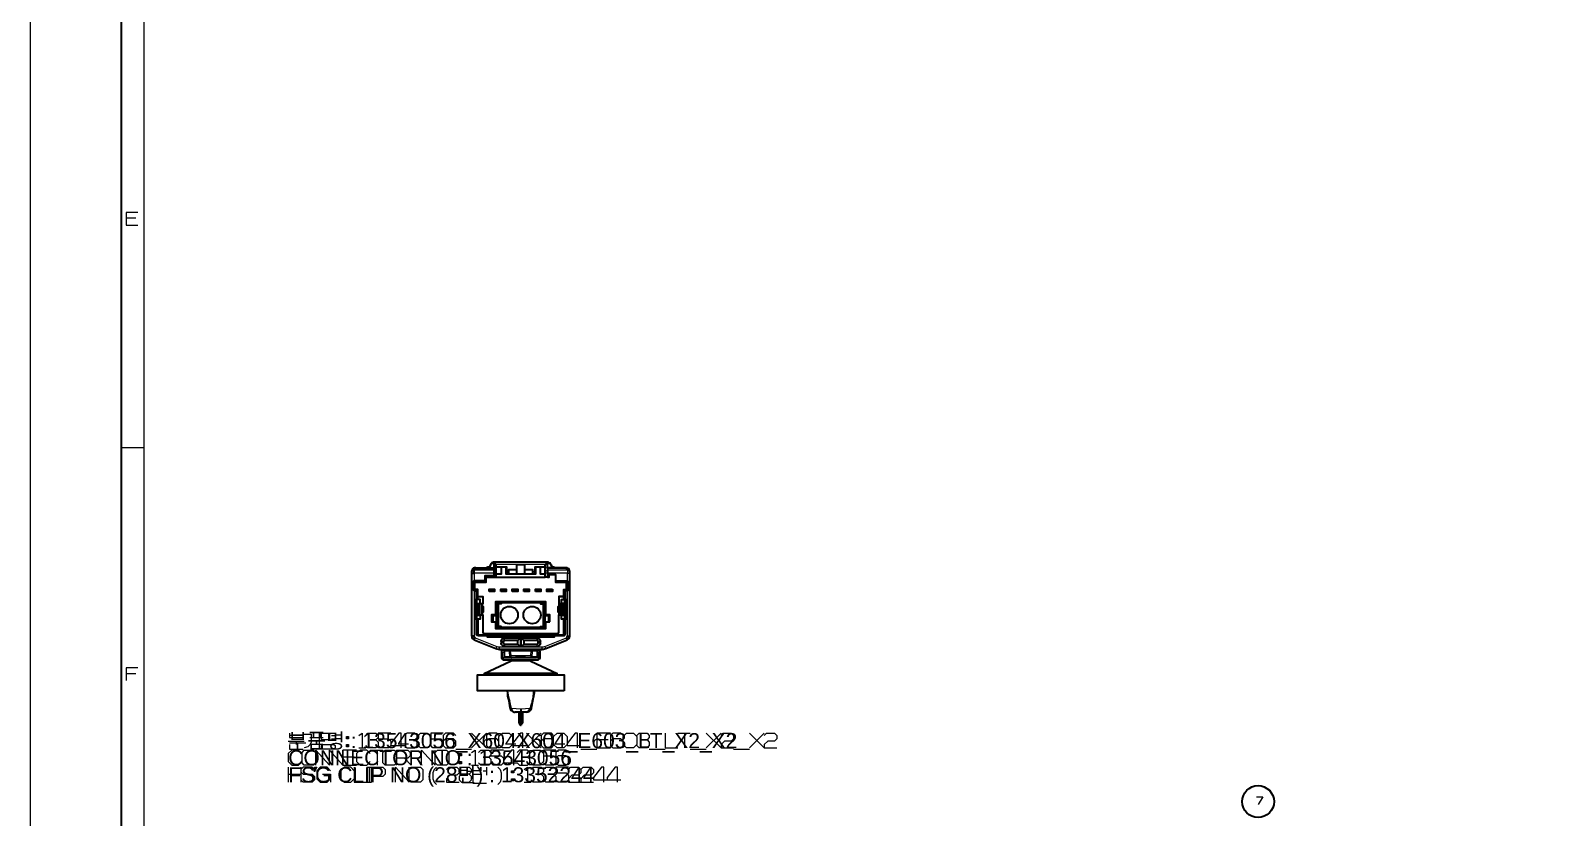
# Model space of a CAD drawing. Header units: millimetres. Extents: x 0 to 174, y 0 to 33.
# Drawn here: x 0 to 13.14, y 9.44 to 16.24 of the extents above; entities that cross this region are included whole.
import ezdxf

# ---------------------------------------------------------------- set-up
doc = ezdxf.new("R2010")
doc.units = ezdxf.units.MM
doc.layers.add('CAPTION_LLM_TEXT', color=7, linetype='Continuous')
doc.layers.add('CAPTION_ORIGINAL_OUTLINES', color=7, linetype='Continuous')
doc.layers.add('PDF_Geomertry', color=7, linetype='Continuous', true_color=0x405f80)
doc.styles.get("Standard").update_dxf_attribs({"font": 'arial.ttf'})

# ---------------------------------------------------------------- blocks, each defined once
blk = doc.blocks.new('SYM_13543056_007')
at = {"layer": 'PDF_Geomertry', "color": 7, "lineweight": 35}
for points in [[(-0.379, 0.347), (-0.347, 0.347), (-0.347, 0.38), (-0.368, 0.38), (-0.368, 0.468), (-0.392, 0.468), (-0.403, 0.457), (-0.403, 0.541), (-0.392, 0.529), (-0.296, 0.529), (-0.296, 0.573), (-0.233, 0.573), (-0.209, 0.573), (-0.209, 0.585), (-0.209, 0.607), (-0.209, 0.621), (-0.209, 0.677), (-0.209, 0.683), (-0.229, 0.702), (-0.229, 0.691), (-0.229, 0.649), (-0.229, 0.635), (-0.229, 0.607), (-0.229, 0.585), (-0.209, 0.585)], [(-0.26, 0.661), (-0.272, 0.661), (-0.282, 0.66), (-0.291, 0.657), (-0.293, 0.655)], [(-0.209, 0.573), (0.216, 0.573), (0.216, 0.607), (0.216, 0.621), (0.216, 0.677), (0.216, 0.683), (0.236, 0.702), (-0.229, 0.702), (-0.238, 0.701), (-0.247, 0.697), (-0.254, 0.69), (-0.258, 0.681), (-0.26, 0.672), (-0.26, 0.671), (-0.259, 0.678)], [(-0.26, 0.655), (-0.26, 0.669), (-0.26, 0.671)], [(-0.247, 0.696), (-0.254, 0.69), (-0.254, 0.689)], [(-0.229, 0.702), (-0.236, 0.702)], [(-0.166, 0.664), (-0.166, 0.6), (-0.209, 0.6)], [(-0.209, 0.652), (-0.205, 0.661), (-0.197, 0.664), (-0.12, 0.664), (-0.12, 0.622), (-0.12, 0.606), (-0.099, 0.606), (-0.099, 0.622), (-0.099, 0.639), (-0.032, 0.639)], [(0.039, 0.6), (-0.032, 0.6), (-0.122, 0.6), (-0.122, 0.664)], [(0.13, 0.664), (0.13, 0.6), (0.039, 0.6), (0.039, 0.679), (-0.032, 0.679), (-0.032, 0.6)], [(0.039, 0.639), (0.106, 0.639), (0.106, 0.622), (0.106, 0.606), (0.128, 0.606), (0.128, 0.622), (0.128, 0.664), (0.204, 0.664), (0.213, 0.661), (0.216, 0.652)], [(0.216, 0.6), (0.173, 0.6), (0.173, 0.664)], [(0.393, 0.655), (0.254, 0.655), (0.246, 0.654), (0.236, 0.649), (0.236, 0.691), (0.236, 0.702), (0.237, 0.702), (0.246, 0.701), (0.255, 0.696), (0.262, 0.689), (0.266, 0.68), (0.268, 0.671), (0.268, 0.669), (0.268, 0.655)], [(0.243, 0.702), (0.236, 0.702)], [(0.261, 0.69), (0.255, 0.696)], [(0.268, 0.671), (0.267, 0.678)], [(0.301, 0.655), (0.292, 0.659), (0.282, 0.661), (0.279, 0.661), (0.268, 0.661)], [(-0.415, 0.638), (-0.419, 0.628), (-0.42, 0.622)], [(-0.42, 0.063), (-0.418, 0.053), (-0.414, 0.044), (-0.408, 0.037), (-0.399, 0.032), (-0.399, 0.032), (-0.396, 0.037), (-0.391, 0.05), (-0.397, 0.054), (-0.4, 0.063), (-0.414, 0.063), (-0.42, 0.063), (-0.42, 0.607), (-0.42, 0.621), (-0.418, 0.626), (-0.416, 0.63), (-0.411, 0.633), (-0.4, 0.636)], [(-0.42, 0.607), (-0.4, 0.607), (-0.4, 0.635)], [(-0.419, 0.622), (-0.42, 0.622)], [(-0.386, 0.655), (-0.396, 0.654), (-0.404, 0.65), (-0.405, 0.649), (-0.41, 0.645), (-0.416, 0.637)], [(-0.233, 0.573), (-0.229, 0.585), (-0.307, 0.585), (-0.307, 0.541), (-0.4, 0.541), (-0.403, 0.541)], [(-0.386, 0.649), (-0.395, 0.646), (-0.396, 0.645)], [(-0.392, 0.468), (-0.392, 0.529)], [(-0.386, 0.655), (-0.247, 0.655), (-0.239, 0.654), (-0.229, 0.649)], [(-0.307, 0.585), (-0.296, 0.573)], [(-0.296, 0.529), (-0.307, 0.541)], [(-0.12, 0.612), (-0.122, 0.612)], [(-0.1, 0.6), (-0.1, 0.606)], [(0.108, 0.606), (0.108, 0.6)], [(0.128, 0.612), (0.13, 0.612)], [(0.236, 0.649), (0.236, 0.635), (0.236, 0.607), (0.236, 0.573), (0.216, 0.573)], [(0.236, 0.573), (0.248, 0.573), (0.248, 0.596), (0.303, 0.596), (0.303, 0.541), (0.407, 0.541), (0.411, 0.541)], [(0.303, 0.541), (0.303, 0.529), (0.399, 0.529)], [(0.415, 0.647), (0.412, 0.649), (0.404, 0.654), (0.394, 0.655), (0.393, 0.655)], [(0.406, 0.032), (0.414, 0.036), (0.421, 0.044), (0.425, 0.052), (0.427, 0.062), (0.427, 0.063), (0.427, 0.607), (0.427, 0.621), (0.425, 0.628), (0.421, 0.631), (0.416, 0.634), (0.407, 0.635)], [(0.427, 0.621), (0.426, 0.631), (0.421, 0.64), (0.415, 0.647)], [(-0.403, 0.457), (-0.4, 0.456), (-0.38, 0.456), (-0.368, 0.468)], [(0.411, 0.457), (0.407, 0.456), (0.387, 0.456), (0.387, 0.38), (0.398, 0.38), (0.398, 0.211), (0.387, 0.211), (0.387, 0.084), (0.387, 0.082), (0.384, 0.073), (0.377, 0.067), (0.368, 0.065), (0.291, 0.065), (0.291, 0.055), (-0.284, 0.055), (-0.284, 0.065), (-0.36, 0.065), (-0.363, 0.065), (-0.371, 0.068), (-0.378, 0.075), (-0.38, 0.084), (-0.38, 0.211), (-0.391, 0.211), (-0.391, 0.38), (-0.38, 0.38), (-0.38, 0.456)], [(-0.368, 0.407), (-0.325, 0.407), (-0.325, 0.342), (-0.329, 0.342), (-0.334, 0.342), (-0.346, 0.342), (-0.352, 0.342), (-0.363, 0.342), (-0.372, 0.342), (-0.375, 0.342), (-0.375, 0.249), (-0.372, 0.249), (-0.363, 0.249), (-0.352, 0.249), (-0.346, 0.249), (-0.334, 0.249), (-0.329, 0.249)], [(0.376, 0.407), (0.332, 0.407), (0.332, 0.316), (0.324, 0.316), (0.324, 0.275), (0.336, 0.275)], [(0.386, 0.347), (0.355, 0.347), (0.355, 0.38), (0.376, 0.38), (0.376, 0.468), (0.399, 0.468)], [(0.376, 0.468), (0.387, 0.456)], [(-0.368, 0.38), (-0.38, 0.38)], [(-0.379, 0.38), (-0.379, 0.211)], [(-0.363, 0.249), (-0.363, 0.342)], [(-0.329, 0.342), (-0.329, 0.249), (-0.325, 0.249), (-0.325, 0.098), (-0.322, 0.09), (-0.313, 0.086), (0.321, 0.086), (0.329, 0.09), (0.332, 0.098), (0.332, 0.249), (0.336, 0.249), (0.338, 0.249), (0.344, 0.249), (0.355, 0.249), (0.362, 0.249), (0.372, 0.249), (0.382, 0.249), (0.382, 0.342), (0.372, 0.342), (0.362, 0.342), (0.362, 0.249)], [(-0.329, 0.275), (-0.317, 0.275), (-0.317, 0.316), (-0.329, 0.316)], [(-0.214, 0.361), (-0.206, 0.354)], [(0.213, 0.188), (0.213, 0.137), (-0.206, 0.137), (-0.206, 0.188), (-0.206, 0.247), (-0.206, 0.354), (0.213, 0.354), (0.213, 0.247)], [(-0.206, 0.317), (-0.201, 0.317), (-0.201, 0.137)], [(-0.206, 0.315), (-0.203, 0.315), (-0.201, 0.317)], [(-0.203, 0.315), (-0.203, 0.137)], [(-0.165, 0.354), (-0.165, 0.344), (-0.193, 0.344), (-0.195, 0.346)], [(-0.166, 0.147), (-0.17, 0.145), (-0.195, 0.145), (-0.195, 0.346), (-0.17, 0.346), (-0.165, 0.344)], [(-0.193, 0.344), (-0.193, 0.147)], [(0.173, 0.354), (0.173, 0.344), (0.201, 0.344), (0.202, 0.346)], [(0.173, 0.344), (0.178, 0.346), (0.202, 0.346), (0.202, 0.145), (0.178, 0.145), (0.173, 0.147)], [(0.201, 0.147), (0.201, 0.344)], [(0.208, 0.137), (0.208, 0.317), (0.213, 0.317)], [(0.208, 0.317), (0.21, 0.315)], [(0.213, 0.315), (0.21, 0.315), (0.21, 0.137)], [(0.221, 0.361), (0.213, 0.354)], [(0.336, 0.249), (0.336, 0.342), (0.332, 0.342)], [(0.336, 0.316), (0.332, 0.316)], [(0.362, 0.342), (0.355, 0.342), (0.344, 0.342), (0.338, 0.342), (0.336, 0.342)], [(0.387, 0.38), (0.376, 0.38)], [(0.386, 0.211), (0.386, 0.38)], [(-0.38, 0.211), (-0.368, 0.211)], [(-0.379, 0.244), (-0.347, 0.244), (-0.347, 0.211), (-0.368, 0.211), (-0.368, 0.084), (-0.364, 0.077), (-0.36, 0.076), (-0.272, 0.076), (-0.272, 0.067), (-0.284, 0.055)], [(-0.246, 0.188), (-0.246, 0.247)], [(-0.242, 0.188), (-0.242, 0.247)], [(-0.209, 0.238), (-0.238, 0.238), (-0.238, 0.188)], [(-0.227, 0.238), (-0.227, 0.247)], [(-0.214, 0.247), (-0.206, 0.247)], [(-0.206, 0.188), (-0.214, 0.188)], [(-0.214, 0.129), (-0.206, 0.137)], [(-0.211, 0.247), (-0.211, 0.238)], [(-0.209, 0.247), (-0.209, 0.188)], [(-0.165, 0.137), (-0.165, 0.147), (-0.193, 0.147), (-0.195, 0.145)], [(0.173, 0.137), (0.173, 0.147), (0.201, 0.147), (0.202, 0.145)], [(0.221, 0.188), (0.213, 0.188), (0.213, 0.247), (0.221, 0.247)], [(0.213, 0.137), (0.221, 0.129)], [(0.216, 0.188), (0.216, 0.247)], [(0.246, 0.188), (0.246, 0.238), (0.216, 0.238)], [(0.218, 0.238), (0.218, 0.247)], [(0.234, 0.238), (0.234, 0.247)], [(0.25, 0.188), (0.25, 0.247)], [(0.254, 0.188), (0.254, 0.247)], [(0.376, 0.084), (0.376, 0.211), (0.355, 0.211), (0.355, 0.244), (0.386, 0.244)], [(0.387, 0.211), (0.376, 0.211)], [(-0.399, 0.032), (-0.211, -0.044), (-0.202, -0.047), (-0.192, -0.049), (-0.182, -0.05), (-0.182, -0.05), (-0.18, -0.05)], [(-0.284, 0.065), (-0.272, 0.076), (-0.168, 0.076), (-0.156, 0.077)], [(0.279, 0.067), (-0.272, 0.067)], [(-0.166, 0.017), (-0.165, 0.025), (-0.161, 0.032), (-0.156, 0.039), (-0.149, 0.044), (-0.143, 0.046), (-0.136, 0.047)], [(-0.146, 0.004), (-0.146, 0.017), (-0.166, 0.017)], [(-0.136, -0.026), (-0.144, -0.025), (-0.151, -0.021), (-0.158, -0.016), (-0.163, -0.009), (-0.165, -0.003), (-0.166, 0.004)], [(-0.156, 0.076), (-0.156, 0.077), (-0.155, 0.076), (-0.156, 0.076), (-0.158, 0.077), (-0.163, 0.084), (-0.163, 0.086)], [(0.291, 0.065), (0.279, 0.076), (0.176, 0.076), (0.164, 0.077), (0.163, 0.076), (0.162, 0.076), (-0.155, 0.076)], [(-0.146, 0.004), (-0.142, -0.004), (-0.136, -0.006), (-0.116, -0.006), (-0.022, -0.006), (-0.022, 0.027), (-0.136, 0.027), (-0.144, 0.023), (-0.146, 0.017)], [(-0.123, 0.076), (-0.116, 0.081), (-0.115, 0.084), (-0.115, 0.086)], [(-0.074, 0.086), (-0.074, 0.084)], [(-0.074, 0.084), (-0.07, 0.077), (-0.066, 0.076)], [(-0.002, 0.047), (-0.022, 0.027)], [(0.029, 0.027), (0.01, 0.047)], [(0.074, 0.076), (0.081, 0.081), (0.082, 0.084), (0.082, 0.086)], [(0.123, 0.086), (0.123, 0.084), (0.127, 0.077), (0.131, 0.076)], [(0.144, 0.047), (0.152, 0.045), (0.158, 0.042), (0.165, 0.037), (0.17, 0.03), (0.172, 0.024), (0.173, 0.017)], [(0.173, 0.004), (0.172, -0.004), (0.169, -0.011), (0.163, -0.018), (0.156, -0.023), (0.15, -0.025), (0.144, -0.026)], [(0.163, 0.076), (0.17, 0.082), (0.17, 0.084), (0.17, 0.086)], [(0.187, -0.05), (0.189, -0.05), (0.199, -0.049), (0.209, -0.047), (0.218, -0.044), (0.219, -0.044), (0.406, 0.032), (0.404, 0.037), (0.399, 0.05), (0.406, 0.056), (0.407, 0.063), (0.421, 0.063), (0.427, 0.063)], [(0.291, 0.055), (0.279, 0.067), (0.279, 0.076), (0.368, 0.076), (0.375, 0.081), (0.376, 0.084)], [(-0.185, -0.05), (-0.177, -0.051), (-0.046, -0.051), (-0.039, -0.052), (-0.031, -0.057)], [(-0.177, -0.051), (-0.181, -0.05), (-0.18, -0.05), (0.187, -0.05), (0.188, -0.05)], [(-0.135, -0.057), (-0.156, -0.057), (-0.163, -0.062), (-0.164, -0.065), (-0.164, -0.077), (-0.164, -0.12), (-0.163, -0.124), (-0.159, -0.133), (-0.159, -0.133), (-0.151, -0.139)], [(-0.163, -0.126), (-0.159, -0.133)], [(-0.156, -0.12), (-0.154, -0.129), (-0.152, -0.134), (-0.149, -0.138), (-0.147, -0.14), (-0.144, -0.14), (-0.151, -0.139), (-0.144, -0.14), (-0.123, -0.14), (0.13, -0.14), (0.151, -0.14), (0.158, -0.139), (0.151, -0.14), (0.154, -0.14), (0.157, -0.138), (0.16, -0.134), (0.162, -0.129), (0.163, -0.12)], [(0.171, -0.065), (0.167, -0.058), (0.163, -0.057), (0.143, -0.057), (0.096, -0.057), (-0.088, -0.057), (-0.135, -0.057), (-0.137, -0.058), (-0.14, -0.06), (-0.141, -0.065), (-0.14, -0.067), (-0.14, -0.077), (-0.14, -0.113), (-0.136, -0.12), (-0.132, -0.12)], [(-0.14, -0.057), (-0.14, -0.051)], [(-0.136, -0.026), (-0.136, -0.006)], [(-0.132, -0.12), (-0.06, -0.12), (-0.038, -0.117), (-0.028, -0.117), (-0.018, -0.117), (0.026, -0.117), (0.036, -0.117), (0.046, -0.117), (0.067, -0.12), (0.139, -0.12)], [(-0.11, -0.057), (-0.11, -0.051)], [(-0.101, -0.057), (-0.101, -0.051)], [(-0.06, -0.12), (-0.026, -0.12), (-0.022, -0.122), (-0.022, -0.122), (0.029, -0.122), (0.03, -0.122), (0.033, -0.12), (0.067, -0.12)], [(-0.059, -0.051), (-0.058, -0.056), (-0.058, -0.057), (-0.058, -0.057)], [(-0.022, -0.051), (-0.032, -0.051), (-0.041, -0.051), (-0.045, -0.051)], [(-0.026, -0.117), (-0.026, -0.118), (-0.026, -0.12)], [(-0.022, -0.006), (-0.002, -0.026)], [(0.029, -0.006), (0.01, -0.026)], [(0.053, -0.051), (0.043, -0.051), (0.033, -0.051), (0.029, -0.051)], [(0.033, -0.117), (0.033, -0.118)], [(0.033, -0.12), (0.033, -0.118)], [(0.039, -0.057), (0.044, -0.054), (0.053, -0.051), (0.185, -0.051), (0.193, -0.05)], [(0.065, -0.057), (0.065, -0.057), (0.065, -0.057), (0.065, -0.057), (0.066, -0.057), (0.066, -0.056), (0.067, -0.051)], [(0.108, -0.051), (0.108, -0.057)], [(0.118, -0.051), (0.118, -0.057)], [(0.139, -0.12), (0.147, -0.116), (0.147, -0.113)], [(0.147, -0.113), (0.147, -0.077), (0.147, -0.075), (0.148, -0.065), (0.147, -0.06), (0.144, -0.058), (0.143, -0.057)], [(0.147, -0.051), (0.147, -0.057)], [(0.158, -0.139), (0.166, -0.133), (0.171, -0.125), (0.171, -0.124), (0.171, -0.12), (0.171, -0.077), (0.171, -0.065)], [(0.166, -0.133), (0.171, -0.125), (0.171, -0.124)], [(-0.312, -0.26), (-0.084, -0.152), (-0.079, -0.15), (-0.074, -0.147), (-0.073, -0.142), (-0.076, -0.14)], [(-0.095, -0.14), (-0.095, -0.14)], [(0.083, -0.14), (0.08, -0.144), (0.081, -0.147), (0.087, -0.15), (0.091, -0.152), (0.319, -0.26)], [(0.102, -0.14), (0.102, -0.14)], [(-0.118, -0.27), (-0.118, -0.272)], [(-0.059, -0.272), (-0.059, -0.27)], [(0.067, -0.27), (0.067, -0.272)], [(0.126, -0.27), (0.126, -0.272)], [(-0.115, -0.41), (-0.103, -0.481), (-0.103, -0.482), (-0.1, -0.495), (-0.09, -0.555), (-0.089, -0.557), (-0.087, -0.567), (-0.084, -0.572), (-0.078, -0.579), (-0.071, -0.586), (-0.063, -0.59), (-0.054, -0.593), (-0.047, -0.593)], [(-0.103, -0.482), (-0.107, -0.456), (-0.109, -0.433), (-0.11, -0.41)], [(0.054, -0.593), (0.054, -0.593), (0.064, -0.592), (0.073, -0.589), (0.076, -0.587), (0.079, -0.585), (0.087, -0.579), (0.092, -0.57), (0.096, -0.561), (0.097, -0.557), (0.097, -0.555), (0.11, -0.482), (0.11, -0.481)], [(0.11, -0.482), (0.114, -0.457), (0.117, -0.433), (0.117, -0.41)], [(0.123, -0.41), (0.112, -0.474)], [(-0.089, -0.557), (-0.089, -0.558)], [(0.083, -0.562), (0.077, -0.577), (0.068, -0.588), (0.062, -0.592), (0.054, -0.593), (0.004, -0.593), (-0.047, -0.593)], [(-0.04, -0.593), (-0.037, -0.593)], [(-0.012, -0.593), (-0.012, -0.685), (-0.011, -0.688), (-0.011, -0.689), (-0.005, -0.697), (0, -0.705), (0.004, -0.707), (0.007, -0.705)], [(0.004, -0.568), (0.004, -0.593)], [(0.019, -0.593), (0.019, -0.685)], [(0.047, -0.593), (0.043, -0.593)], [(0.019, -0.688), (0.013, -0.696), (0.008, -0.704), (0.007, -0.705)], [(0.019, -0.688), (0.02, -0.685)]]:
    blk.add_lwpolyline(points, dxfattribs=at)
at = {"layer": 'PDF_Geomertry', "color": 7, "lineweight": 13}
for points in [[(-0.209, 0.677), (-0.229, 0.691), (-0.237, 0.69), (-0.245, 0.688), (-0.251, 0.684), (-0.256, 0.68), (-0.259, 0.675), (-0.26, 0.669)], [(0.216, 0.683), (-0.209, 0.683)], [(0.268, 0.669), (0.267, 0.674), (0.264, 0.679), (0.26, 0.683), (0.254, 0.687), (0.239, 0.691), (0.236, 0.691), (0.216, 0.677)], [(-0.396, 0.645), (-0.4, 0.637), (-0.4, 0.635)], [(-0.209, 0.621), (-0.229, 0.635), (-0.4, 0.635)], [(-0.209, 0.607), (-0.229, 0.607), (-0.4, 0.607), (-0.4, 0.541)], [(-0.386, 0.655), (-0.386, 0.649), (-0.229, 0.649)], [(-0.12, 0.622), (-0.099, 0.622)], [(0.106, 0.622), (0.128, 0.622)], [(0.393, 0.649), (0.396, 0.649), (0.404, 0.644), (0.407, 0.635), (0.236, 0.635), (0.216, 0.621)], [(0.407, 0.635), (0.407, 0.607), (0.236, 0.607), (0.216, 0.607)], [(0.393, 0.655), (0.393, 0.649), (0.236, 0.649)], [(0.407, 0.541), (0.407, 0.607), (0.427, 0.607)], [(-0.4, 0.456), (-0.4, 0.063)], [(-0.325, 0.399), (-0.368, 0.399)], [(0.376, 0.399), (0.332, 0.399)], [(0.407, 0.063), (0.407, 0.456)], [(-0.372, 0.342), (-0.372, 0.249)], [(-0.352, 0.249), (-0.352, 0.342)], [(-0.346, 0.249), (-0.346, 0.342)], [(-0.334, 0.249), (-0.334, 0.342)], [(-0.17, 0.346), (-0.17, 0.354)], [(0.178, 0.354), (0.178, 0.346)], [(0.338, 0.342), (0.338, 0.249)], [(0.344, 0.342), (0.344, 0.249)], [(0.355, 0.342), (0.355, 0.249)], [(0.372, 0.249), (0.372, 0.342)], [(-0.17, 0.137), (-0.17, 0.145)], [(0.178, 0.145), (0.178, 0.137)], [(-0.414, 0.063), (-0.412, 0.053), (-0.407, 0.045), (-0.4, 0.039), (-0.396, 0.037)], [(-0.391, 0.05), (-0.204, -0.026), (-0.195, -0.029), (-0.185, -0.03), (-0.182, -0.03), (0.189, -0.03), (0.199, -0.029), (0.208, -0.027), (0.211, -0.026), (0.399, 0.05)], [(-0.368, 0.084), (-0.38, 0.084)], [(-0.36, 0.065), (-0.36, 0.076)], [(-0.163, 0.084), (-0.17, 0.084), (-0.17, 0.086)], [(-0.17, 0.084), (-0.168, 0.076)], [(-0.146, 0.004), (-0.166, 0.004), (-0.166, 0.017)], [(-0.136, 0.027), (-0.136, 0.047), (-0.002, 0.047), (-0.002, -0.026), (-0.116, -0.026), (-0.136, -0.026)], [(-0.115, 0.084), (-0.107, 0.084)], [(-0.107, 0.086), (-0.107, 0.084), (-0.11, 0.076)], [(-0.082, 0.086), (-0.082, 0.084), (-0.08, 0.076)], [(-0.082, 0.084), (-0.074, 0.084)], [(0.144, -0.006), (0.144, -0.026), (0.124, -0.026), (0.01, -0.026), (0.01, 0.047), (0.144, 0.047), (0.144, 0.027)], [(0.082, 0.084), (0.089, 0.084)], [(0.089, 0.086), (0.089, 0.084), (0.087, 0.076)], [(0.115, 0.086), (0.115, 0.084), (0.117, 0.076)], [(0.115, 0.084), (0.123, 0.084)], [(0.154, 0.017), (0.173, 0.017), (0.173, 0.004), (0.154, 0.004)], [(0.162, 0.076), (0.164, 0.077)], [(0.176, 0.076), (0.178, 0.084), (0.17, 0.084)], [(0.178, 0.086), (0.178, 0.084)], [(0.368, 0.065), (0.368, 0.076)], [(0.387, 0.084), (0.376, 0.084)], [(0.404, 0.037), (0.412, 0.042), (0.418, 0.05), (0.421, 0.059), (0.421, 0.063)], [(-0.204, -0.026), (-0.211, -0.044)], [(-0.182, -0.03), (-0.182, -0.05)], [(-0.177, -0.051), (-0.177, -0.051)], [(-0.164, -0.077), (-0.156, -0.077), (-0.156, -0.057)], [(-0.164, -0.12), (-0.156, -0.12)], [(-0.14, -0.077), (-0.156, -0.077), (-0.156, -0.12), (-0.132, -0.12), (-0.083, -0.117), (0.091, -0.117), (0.139, -0.12), (0.163, -0.12), (0.163, -0.077), (0.147, -0.077)], [(-0.096, -0.065), (-0.141, -0.065)], [(-0.14, -0.113), (-0.091, -0.109), (-0.095, -0.071)], [(-0.132, -0.051), (-0.132, -0.057)], [(-0.109, -0.051), (-0.109, -0.057)], [(-0.102, -0.057), (-0.102, -0.051)], [(-0.093, -0.051), (-0.093, -0.057)], [(-0.046, -0.051), (-0.045, -0.051), (-0.041, -0.052), (-0.037, -0.053), (-0.034, -0.055), (-0.031, -0.057)], [(-0.026, -0.12), (-0.026, -0.117)], [(-0.022, -0.057), (-0.022, -0.051), (0.029, -0.051), (0.029, -0.057)], [(-0.022, -0.122), (-0.022, -0.117)], [(0.029, -0.122), (0.029, -0.117)], [(0.033, -0.12), (0.033, -0.117)], [(0.038, -0.057), (0.043, -0.053), (0.053, -0.051), (0.053, -0.051)], [(0.102, -0.071), (0.102, -0.07), (0.101, -0.07), (0.1, -0.069), (0.094, -0.067), (0.095, -0.06), (0.096, -0.058), (0.096, -0.058), (0.096, -0.057), (0.096, -0.057), (0.099, -0.058), (0.104, -0.065)], [(0.148, -0.065), (0.104, -0.065), (0.104, -0.065), (0.103, -0.065), (0.103, -0.066), (0.103, -0.067), (0.102, -0.071), (0.099, -0.109), (0.147, -0.113)], [(0.1, -0.057), (0.1, -0.051)], [(0.109, -0.051), (0.109, -0.057)], [(0.117, -0.057), (0.117, -0.051)], [(0.14, -0.057), (0.14, -0.051)], [(0.163, -0.057), (0.163, -0.077), (0.171, -0.077)], [(0.163, -0.12), (0.171, -0.12)], [(0.185, -0.051), (0.185, -0.051), (0.188, -0.05)], [(0.189, -0.05), (0.189, -0.03)], [(0.211, -0.026), (0.219, -0.044)], [(0.091, -0.152), (0.088, -0.152), (-0.084, -0.152)], [(-0.079, -0.15), (0.083, -0.15), (0.087, -0.15)], [(-0.074, -0.147), (0.081, -0.147)], [(-0.103, -0.27), (-0.103, -0.272)], [(-0.05, -0.272), (-0.05, -0.27)], [(0.057, -0.27), (0.057, -0.272)], [(0.11, -0.27), (0.11, -0.272)], [(-0.109, -0.433), (-0.107, -0.443), (-0.104, -0.452), (-0.102, -0.462), (-0.099, -0.471), (-0.097, -0.481), (-0.095, -0.49), (-0.092, -0.499)], [(-0.1, -0.495), (-0.1, -0.496), (-0.099, -0.497), (-0.097, -0.498), (-0.092, -0.499)], [(0.083, -0.562), (0.045, -0.566), (0.004, -0.568), (-0.037, -0.566), (-0.076, -0.562), (-0.092, -0.499), (-0.092, -0.499)], [(0.117, -0.433), (0.114, -0.442), (0.112, -0.451), (0.11, -0.461), (0.107, -0.47), (0.105, -0.48), (0.102, -0.49), (0.1, -0.499), (0.098, -0.505), (0.096, -0.515), (0.093, -0.524), (0.091, -0.534), (0.088, -0.543), (0.086, -0.553), (0.083, -0.562), (0.093, -0.559), (0.096, -0.557), (0.097, -0.555)], [(-0.09, -0.555), (-0.089, -0.556), (-0.088, -0.557), (-0.086, -0.56), (-0.076, -0.562), (-0.071, -0.575), (-0.064, -0.585), (-0.056, -0.591), (-0.047, -0.593)], [(0.001, -0.593), (0.001, -0.705), (-0.004, -0.696), (-0.01, -0.688), (-0.011, -0.687), (-0.011, -0.593)], [(0.018, -0.593), (0.018, -0.687), (0.013, -0.695), (0.007, -0.704), (0.007, -0.705), (0.007, -0.593)], [(-0.012, -0.685), (-0.012, -0.686), (-0.012, -0.686), (-0.011, -0.687), (-0.011, -0.687), (-0.011, -0.688)], [(0, -0.705), (0.001, -0.705), (0.002, -0.705), (0.004, -0.705), (0.005, -0.705), (0.007, -0.705), (0.007, -0.705)], [(0.019, -0.688), (0.018, -0.687), (0.019, -0.687), (0.019, -0.686), (0.019, -0.686), (0.019, -0.685)]]:
    blk.add_lwpolyline(points, dxfattribs=at)
at = {"layer": 'PDF_Geomertry', "color": 7, "lineweight": 35}
for points in [[(0.411, 0.541), (0.411, 0.457), (0.399, 0.468), (0.399, 0.529)], [(-0.27, 0.448), (-0.27, 0.471), (-0.223, 0.471), (-0.223, 0.448)], [(-0.17, 0.448), (-0.17, 0.471), (-0.123, 0.471), (-0.123, 0.448)], [(-0.07, 0.448), (-0.07, 0.471), (-0.023, 0.471), (-0.023, 0.448)], [(0.03, 0.448), (0.03, 0.471), (0.077, 0.471), (0.077, 0.448)], [(0.13, 0.448), (0.13, 0.471), (0.177, 0.471), (0.177, 0.448)], [(0.277, 0.471), (0.277, 0.448), (0.23, 0.448), (0.23, 0.471)], [(0.256, 0.188), (0.256, 0.247), (0.221, 0.247), (0.221, 0.361), (-0.214, 0.361), (-0.214, 0.247), (-0.248, 0.247), (-0.248, 0.188), (-0.214, 0.188), (-0.214, 0.129), (0.221, 0.129), (0.221, 0.188)], [(0.154, 0.004), (0.154, 0.017), (0.15, 0.025), (0.144, 0.027), (0.029, 0.027), (0.029, -0.006), (0.124, -0.006), (0.144, -0.006), (0.152, -0.002)], [(-0.312, -0.27), (0.319, -0.27), (0.319, -0.26), (-0.312, -0.26)], [(0.378, -0.41), (-0.37, -0.41), (-0.37, -0.272), (0.378, -0.272)]]:
    blk.add_lwpolyline(points, close=True, dxfattribs=at)
at = {"layer": 'PDF_Geomertry', "color": 7, "lineweight": 13}
for points in [[(-0.087, -0.067), (-0.087, -0.062), (-0.088, -0.058), (-0.088, -0.058), (-0.088, -0.057), (-0.088, -0.057), (-0.088, -0.057), (-0.09, -0.058), (-0.092, -0.058), (-0.093, -0.059), (-0.095, -0.061), (-0.096, -0.065), (-0.096, -0.065), (-0.096, -0.065), (-0.096, -0.066), (-0.095, -0.067), (-0.095, -0.071), (-0.094, -0.07), (-0.092, -0.069), (-0.09, -0.068)], [(-0.083, -0.117), (-0.087, -0.116), (-0.091, -0.109), (-0.09, -0.107), (-0.089, -0.106), (-0.086, -0.105), (-0.083, -0.105)], [(-0.087, -0.067), (-0.083, -0.105), (0.091, -0.105), (0.094, -0.067)], [(0.091, -0.117), (0.098, -0.112), (0.099, -0.109), (0.098, -0.108), (0.098, -0.107), (0.096, -0.106), (0.094, -0.105), (0.091, -0.105)]]:
    blk.add_lwpolyline(points, close=True, dxfattribs=at)
at = {"layer": 'PDF_Geomertry', "color": 7, "lineweight": 35}
for centre in [(-0.095, 0.246), (0.102, 0.246)]:
    blk.add_circle(centre, 0.0748, dxfattribs=at)

msp = doc.modelspace()

# ---------------------------------------------------------------- linework, layer by layer
at = {"layer": 'CAPTION_ORIGINAL_OUTLINES', "color": 7, "lineweight": 13}
for points in [[(2.239, 10.169), (2.239, 10.13), (2.357, 10.13), (2.357, 10.169), (2.357, 10.149), (2.239, 10.149)], [(2.367, 10.159), (2.426, 10.159), (2.426, 10.12), (2.426, 10.09), (2.417, 10.071), (2.397, 10.051), (2.367, 10.041)], [(2.495, 10.169), (2.495, 10.031)], [(2.603, 10.149), (2.633, 10.149)], [(2.603, 10.12), (2.633, 10.12)], [(2.633, 10.169), (2.633, 10.11)], [(2.741, 10.14), (2.741, 10.12)], [(2.84, 10.149), (2.869, 10.169), (2.869, 10.041)], [(2.899, 10.149), (2.918, 10.169), (2.987, 10.169), (3.007, 10.149), (3.007, 10.13), (2.987, 10.11), (2.938, 10.11), (2.987, 10.11), (3.007, 10.09), (3.007, 10.061), (2.987, 10.041), (2.918, 10.041), (2.899, 10.061)], [(3.115, 10.169), (3.007, 10.169), (3.007, 10.12), (3.096, 10.12), (3.115, 10.1), (3.115, 10.061), (3.096, 10.041), (3.027, 10.041), (3.007, 10.061)], [(3.204, 10.041), (3.204, 10.169), (3.184, 10.169), (3.115, 10.08), (3.115, 10.061), (3.233, 10.061), (3.253, 10.041), (3.322, 10.041), (3.342, 10.061), (3.342, 10.09), (3.322, 10.11), (3.273, 10.11), (3.322, 10.11), (3.342, 10.13), (3.342, 10.149), (3.322, 10.169), (3.253, 10.169), (3.233, 10.149)], [(3.568, 10.169), (3.46, 10.169), (3.46, 10.12), (3.548, 10.12), (3.568, 10.1), (3.568, 10.061), (3.548, 10.041), (3.479, 10.041), (3.46, 10.061)], [(3.676, 10.149), (3.657, 10.169), (3.588, 10.169), (3.568, 10.149), (3.568, 10.061), (3.588, 10.041), (3.657, 10.041), (3.676, 10.061), (3.676, 10.1), (3.657, 10.12), (3.588, 10.12), (3.568, 10.1)], [(3.814, 10.169), (3.942, 10.041)], [(3.942, 10.169), (3.814, 10.041)], [(4.05, 10.149), (4.031, 10.169), (3.962, 10.169), (3.942, 10.149), (3.942, 10.061), (3.962, 10.041), (4.031, 10.041), (4.05, 10.061), (4.05, 10.1), (4.031, 10.12), (3.962, 10.12), (3.942, 10.1)], [(4.257, 10.041), (4.257, 10.169), (4.237, 10.169), (4.168, 10.08), (4.168, 10.061), (4.287, 10.061)], [(4.287, 10.169), (4.414, 10.041)], [(4.414, 10.169), (4.287, 10.041)], [(4.523, 10.149), (4.503, 10.169), (4.434, 10.169), (4.414, 10.149), (4.414, 10.061), (4.434, 10.041), (4.503, 10.041), (4.523, 10.061), (4.523, 10.1), (4.503, 10.12), (4.434, 10.12), (4.414, 10.1)], [(4.729, 10.041), (4.729, 10.169), (4.71, 10.169), (4.641, 10.08), (4.641, 10.061), (4.759, 10.061)], [(5.015, 10.169), (4.897, 10.169), (4.897, 10.041), (5.015, 10.041)], [(5.123, 10.149), (5.103, 10.169), (5.035, 10.169), (5.015, 10.149), (5.015, 10.061), (5.035, 10.041), (5.103, 10.041), (5.123, 10.061), (5.123, 10.1), (5.103, 10.12), (5.035, 10.12), (5.015, 10.1)], [(5.241, 10.149), (5.261, 10.169), (5.33, 10.169), (5.35, 10.149), (5.35, 10.13), (5.33, 10.11), (5.281, 10.11), (5.33, 10.11), (5.35, 10.09), (5.35, 10.061), (5.33, 10.041), (5.261, 10.041), (5.241, 10.061)], [(5.487, 10.169), (5.487, 10.041), (5.596, 10.041)], [(5.596, 10.169), (5.704, 10.169)], [(5.655, 10.169), (5.655, 10.041)], [(5.842, 10.169), (5.97, 10.041)], [(5.97, 10.169), (5.842, 10.041)], [(5.97, 10.149), (5.989, 10.169), (6.058, 10.169), (6.078, 10.149), (6.078, 10.12), (6.058, 10.1), (5.999, 10.1), (5.97, 10.071), (5.97, 10.041), (6.078, 10.041)], [(6.216, 10.169), (6.344, 10.041)], [(6.344, 10.169), (6.216, 10.041)], [(6.344, 10.149), (6.363, 10.169), (6.432, 10.169), (6.452, 10.149), (6.452, 10.12), (6.432, 10.1), (6.373, 10.1), (6.344, 10.071), (6.344, 10.041), (6.452, 10.041)], [(2.229, 10.1), (2.367, 10.1)], [(2.348, 9.992), (2.318, 10.021), (2.259, 10.021), (2.229, 9.992), (2.229, 9.923), (2.259, 9.893), (2.318, 9.893), (2.348, 9.923)], [(2.239, 10.071), (2.239, 10.031), (2.357, 10.031)], [(2.298, 10.1), (2.298, 10.071)], [(2.466, 9.893), (2.466, 10.021), (2.584, 9.893), (2.584, 10.021)], [(2.584, 9.893), (2.584, 10.021), (2.702, 9.893), (2.702, 10.021)], [(2.82, 10.021), (2.702, 10.021), (2.702, 9.893), (2.82, 9.893)], [(2.741, 10.071), (2.741, 10.051)], [(2.938, 9.992), (2.909, 10.021), (2.85, 10.021), (2.82, 9.992), (2.82, 9.923), (2.85, 9.893), (2.909, 9.893), (2.938, 9.923)], [(2.84, 10.041), (2.899, 10.041)], [(2.938, 10.021), (3.046, 10.021)], [(2.997, 10.021), (2.997, 9.893)], [(3.164, 9.893), (3.164, 10.021), (3.263, 10.021), (3.283, 10.002), (3.283, 9.972), (3.263, 9.953), (3.164, 9.953)], [(3.381, 9.893), (3.381, 10.021), (3.499, 9.893), (3.499, 10.021)], [(3.676, 10.031), (3.814, 10.031)], [(3.716, 9.992), (3.716, 9.972)], [(3.814, 10.002), (3.844, 10.021), (3.844, 9.893)], [(3.873, 10.002), (3.893, 10.021), (3.962, 10.021), (3.981, 10.002), (3.981, 9.982), (3.962, 9.962), (3.913, 9.962), (3.962, 9.962), (3.981, 9.943), (3.981, 9.913), (3.962, 9.893), (3.893, 9.893), (3.873, 9.913)], [(4.09, 10.021), (3.981, 10.021), (3.981, 9.972), (4.07, 9.972), (4.09, 9.953), (4.09, 9.913), (4.07, 9.893), (4.001, 9.893), (3.981, 9.913)], [(4.178, 9.893), (4.178, 10.021), (4.159, 10.021), (4.09, 9.933), (4.09, 9.913), (4.208, 9.913), (4.227, 9.893), (4.296, 9.893), (4.316, 9.913), (4.316, 9.943), (4.296, 9.962), (4.247, 9.962), (4.296, 9.962), (4.316, 9.982), (4.316, 10.002), (4.296, 10.021), (4.227, 10.021), (4.208, 10.002)], [(4.542, 10.021), (4.434, 10.021), (4.434, 9.972), (4.523, 9.972), (4.542, 9.953), (4.542, 9.913), (4.523, 9.893), (4.454, 9.893), (4.434, 9.913)], [(4.651, 10.002), (4.631, 10.021), (4.562, 10.021), (4.542, 10.002), (4.542, 9.913), (4.562, 9.893), (4.631, 9.893), (4.651, 9.913), (4.651, 9.953), (4.631, 9.972), (4.562, 9.972), (4.542, 9.953)], [(4.759, 10.031), (4.897, 10.031)], [(4.995, 10.11), (4.897, 10.11)], [(5.35, 10.031), (5.487, 10.031)], [(5.704, 10.031), (5.842, 10.031)], [(6.078, 10.031), (6.216, 10.031)], [(2.229, 9.874), (2.229, 9.746)], [(2.338, 9.874), (2.338, 9.746)], [(2.456, 9.854), (2.436, 9.874), (2.357, 9.874), (2.338, 9.854), (2.338, 9.834), (2.357, 9.815), (2.436, 9.815), (2.456, 9.795), (2.456, 9.766), (2.436, 9.746), (2.357, 9.746), (2.338, 9.766)], [(2.466, 9.874), (2.456, 9.834)], [(2.594, 9.844), (2.564, 9.874), (2.505, 9.874), (2.476, 9.844), (2.476, 9.775), (2.505, 9.746), (2.564, 9.746), (2.594, 9.775)], [(2.8, 9.844), (2.771, 9.874), (2.712, 9.874), (2.682, 9.844), (2.682, 9.775), (2.712, 9.746), (2.771, 9.746), (2.8, 9.775)], [(2.8, 9.962), (2.702, 9.962)], [(2.8, 9.874), (2.8, 9.746), (2.909, 9.746), (2.948, 9.746), (2.948, 9.874), (3.046, 9.874), (3.066, 9.854), (3.066, 9.815), (3.046, 9.795), (2.948, 9.795)], [(2.909, 9.874), (2.948, 9.874)], [(2.928, 9.874), (2.928, 9.746)], [(3.155, 9.746), (3.155, 9.874), (3.273, 9.746), (3.273, 9.874)], [(3.233, 9.953), (3.292, 9.893)], [(3.509, 9.874), (3.489, 9.854), (3.479, 9.825), (3.479, 9.775), (3.489, 9.746), (3.509, 9.726)], [(3.598, 9.854), (3.617, 9.874), (3.686, 9.874), (3.706, 9.854), (3.706, 9.825), (3.686, 9.805), (3.627, 9.805), (3.598, 9.775), (3.598, 9.746), (3.706, 9.746)], [(3.716, 9.923), (3.716, 9.903)], [(3.814, 9.893), (3.873, 9.893)], [(3.824, 9.874), (3.824, 9.815), (3.893, 9.815), (3.893, 9.874), (3.893, 9.844), (3.824, 9.844)], [(3.942, 9.874), (3.942, 9.805)], [(4.041, 9.874), (4.06, 9.854), (4.07, 9.825), (4.07, 9.775), (4.06, 9.746), (4.041, 9.726)], [(4.267, 9.854), (4.296, 9.874), (4.296, 9.746)], [(4.326, 9.854), (4.346, 9.874), (4.414, 9.874), (4.434, 9.854), (4.434, 9.834), (4.414, 9.815), (4.365, 9.815), (4.414, 9.815), (4.434, 9.795), (4.434, 9.766), (4.414, 9.746), (4.346, 9.746), (4.326, 9.766)], [(4.434, 9.854), (4.454, 9.874), (4.523, 9.874), (4.542, 9.854), (4.542, 9.834), (4.523, 9.815), (4.474, 9.815), (4.523, 9.815), (4.542, 9.795), (4.542, 9.766), (4.523, 9.746), (4.454, 9.746), (4.434, 9.766)], [(4.651, 9.874), (4.542, 9.874), (4.542, 9.825), (4.631, 9.825), (4.651, 9.805), (4.651, 9.766), (4.631, 9.746), (4.562, 9.746), (4.542, 9.766)], [(4.651, 9.854), (4.67, 9.874), (4.739, 9.874), (4.759, 9.854), (4.759, 9.825), (4.739, 9.805), (4.68, 9.805), (4.651, 9.775), (4.651, 9.746), (4.759, 9.746)], [(4.759, 9.854), (4.779, 9.874), (4.848, 9.874), (4.867, 9.854), (4.867, 9.825), (4.848, 9.805), (4.788, 9.805), (4.759, 9.775), (4.759, 9.746), (4.867, 9.746)], [(4.956, 9.746), (4.956, 9.874), (4.936, 9.874), (4.867, 9.785), (4.867, 9.766), (4.985, 9.766)], [(5.074, 9.746), (5.074, 9.874), (5.054, 9.874), (4.985, 9.785), (4.985, 9.766), (5.103, 9.766)], [(2.229, 9.815), (2.338, 9.815)], [(2.525, 9.815), (2.594, 9.815), (2.594, 9.746)], [(3.726, 9.815), (3.706, 9.795), (3.706, 9.766), (3.726, 9.746), (3.794, 9.746), (3.814, 9.766), (3.814, 9.795), (3.794, 9.815)], [(3.824, 9.775), (3.824, 9.736), (3.942, 9.736)], [(3.913, 9.844), (3.942, 9.844)], [(4.168, 9.844), (4.168, 9.825)], [(4.168, 9.775), (4.168, 9.756)], [(4.267, 9.746), (4.326, 9.746)]]:
    msp.add_lwpolyline(points, dxfattribs=at)
for points in [[(2.515, 10.169), (2.584, 10.169), (2.584, 10.11), (2.515, 10.11), (2.515, 10.169)], [(2.731, 10.14), (2.751, 10.14), (2.751, 10.12), (2.731, 10.12), (2.731, 10.14)], [(3.371, 10.169), (3.43, 10.169), (3.46, 10.14), (3.46, 10.071), (3.43, 10.041), (3.371, 10.041), (3.342, 10.071), (3.342, 10.14), (3.371, 10.169)], [(4.08, 10.169), (4.139, 10.169), (4.168, 10.14), (4.168, 10.071), (4.139, 10.041), (4.08, 10.041), (4.05, 10.071), (4.05, 10.14), (4.08, 10.169)], [(4.552, 10.169), (4.611, 10.169), (4.641, 10.14), (4.641, 10.071), (4.611, 10.041), (4.552, 10.041), (4.523, 10.071), (4.523, 10.14), (4.552, 10.169)], [(5.153, 10.169), (5.212, 10.169), (5.241, 10.14), (5.241, 10.071), (5.212, 10.041), (5.153, 10.041), (5.123, 10.071), (5.123, 10.14), (5.153, 10.169)], [(2.367, 10.021), (2.446, 10.021), (2.466, 10.002), (2.466, 9.913), (2.446, 9.893), (2.367, 9.893), (2.348, 9.913), (2.348, 10.002), (2.367, 10.021)], [(2.525, 10.071), (2.623, 10.071), (2.633, 10.061), (2.633, 10.041), (2.623, 10.031), (2.525, 10.031), (2.515, 10.041), (2.515, 10.061), (2.525, 10.071)], [(2.731, 10.071), (2.751, 10.071), (2.751, 10.051), (2.731, 10.051), (2.731, 10.071)], [(3.066, 10.021), (3.145, 10.021), (3.164, 10.002), (3.164, 9.913), (3.145, 9.893), (3.066, 9.893), (3.046, 9.913), (3.046, 10.002), (3.066, 10.021)], [(3.519, 10.021), (3.598, 10.021), (3.617, 10.002), (3.617, 9.913), (3.598, 9.893), (3.519, 9.893), (3.499, 9.913), (3.499, 10.002), (3.519, 10.021)], [(3.706, 9.992), (3.726, 9.992), (3.726, 9.972), (3.706, 9.972), (3.706, 9.992)], [(4.346, 10.021), (4.405, 10.021), (4.434, 9.992), (4.434, 9.923), (4.405, 9.893), (4.346, 9.893), (4.316, 9.923), (4.316, 9.992), (4.346, 10.021)], [(2.456, 9.874), (2.476, 9.874), (2.456, 9.834), (2.456, 9.874)], [(3.292, 9.874), (3.371, 9.874), (3.391, 9.854), (3.391, 9.766), (3.371, 9.746), (3.292, 9.746), (3.273, 9.766), (3.273, 9.854), (3.292, 9.874)], [(3.706, 9.923), (3.726, 9.923), (3.726, 9.903), (3.706, 9.903), (3.706, 9.923)], [(3.726, 9.874), (3.794, 9.874), (3.814, 9.854), (3.814, 9.834), (3.794, 9.815), (3.726, 9.815), (3.706, 9.834), (3.706, 9.854), (3.726, 9.874)], [(4.159, 9.844), (4.178, 9.844), (4.178, 9.825), (4.159, 9.825), (4.159, 9.844)], [(4.159, 9.775), (4.178, 9.775), (4.178, 9.756), (4.159, 9.756), (4.159, 9.775)]]:
    msp.add_lwpolyline(points, close=True, dxfattribs=at)
at = {"layer": 'PDF_Geomertry', "color": 7, "lineweight": 13}
for points in [[(173.622, 33.111), (173.622, 0.001), (0, 0.001), (0, 33.111)], [(0.928, 14.67), (0.827, 14.67), (0.827, 14.561), (0.928, 14.561)], [(0.911, 14.62), (0.827, 14.62)], [(0.787, 12.639), (0.984, 12.639)], [(0.928, 10.733), (0.827, 10.733), (0.827, 10.624)], [(0.911, 10.683), (0.827, 10.683)]]:
    msp.add_lwpolyline(points, dxfattribs=at)
at = {"layer": 'PDF_Geomertry', "color": 7, "lineweight": 35}
msp.add_lwpolyline([(0.787, 0.788), (0.787, 32.324), (172.835, 32.324), (172.835, 0.788)], close=True, dxfattribs=at)
at = {"layer": 'PDF_Geomertry', "color": 7, "lineweight": 13}
msp.add_lwpolyline([(0.984, 0.985), (0.984, 32.127), (172.638, 32.127), (172.638, 0.985)], close=True, dxfattribs=at)
at = {"layer": 'PDF_Geomertry', "color": 18, "lineweight": 13, "true_color": 0x260000}
msp.add_lwpolyline([(10.599, 9.619), (10.652, 9.619), (10.612, 9.551)], dxfattribs=at)
at = {"layer": 'PDF_Geomertry', "color": 18, "lineweight": 35, "true_color": 0x260000}
msp.add_circle((10.612, 9.577), 0.138, dxfattribs=at)

# ---------------------------------------------------------------- block references
msp.add_blockref('SYM_13543056_007', (4.235, 10.944))

# ---------------------------------------------------------------- texts
at = {"layer": 'CAPTION_LLM_TEXT', "char_height": 0.13, "width": 4.79167, "attachment_point": 1}
for s, insert in [('부품명 : 13543056_X604X604_E603_LT_X2_X2', (2.229, 10.169)), ('CONNECTOR NO : 13543056', (2.229, 10.021)), ('FSG CLIP NO (28번) : 13352244', (2.229, 9.874))]:
    msp.add_mtext(s, dxfattribs=dict(at, insert=insert))

doc.saveas('drawing.dxf')
